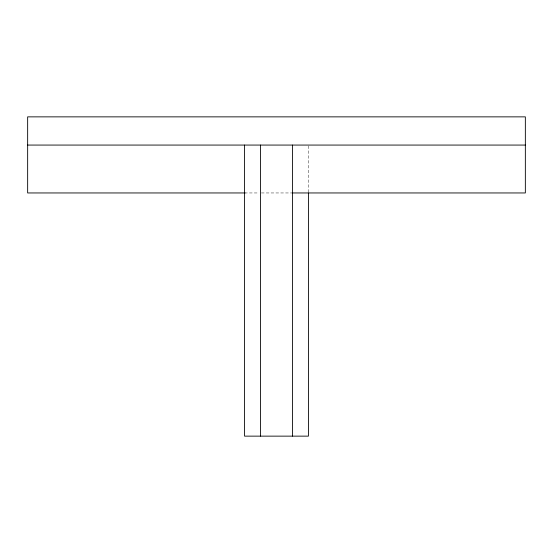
<?xml version="1.0" encoding="UTF-8"?>
<svg xmlns="http://www.w3.org/2000/svg" width="553" height="553" viewBox="0 0 553 553"><rect width="100%" height="100%" fill="white"/><g stroke="black" fill="none" stroke-linecap="round" stroke-linejoin="round"><path stroke-width="0.41" stroke-dasharray="2.77 2.07" d="M244.571 192.956L258.859 192.956M261.375 192.956L292.461 192.956M308.429 145.923L308.429 192.098"/><path stroke-width="0.83" d="M27.65 145.066L525.35 145.066M245.124 192.956L27.65 192.956L27.65 116.863L525.35 116.863L525.35 192.956L292.461 192.956M308.429 192.956L308.429 436.137L244.571 436.137L244.571 145.066M292.461 145.066L292.461 436.137M260.539 145.066L260.539 436.137"/></g></svg>
